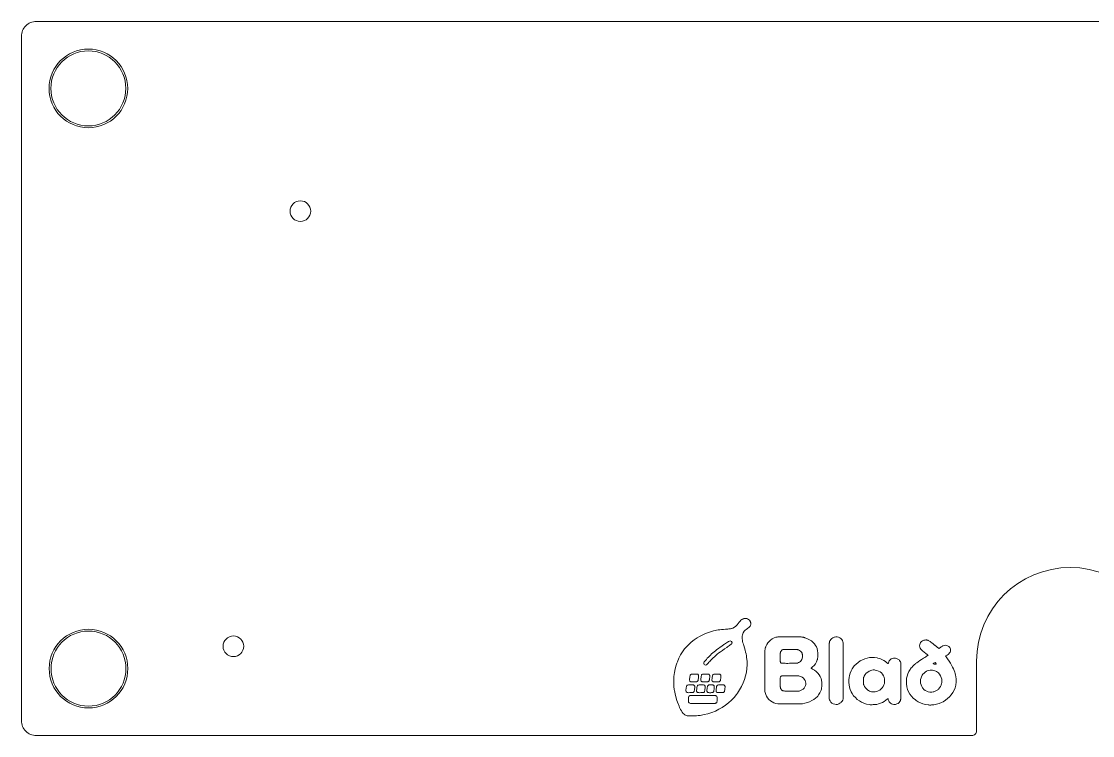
# Model space of a CAD drawing. Header units: millimetres. Extents: x 90 to 318, y -186 to -110.
# Drawn here: x 89.7 to 204, y -185.7 to -109.5 of the extents above; entities that cross this region are included whole.
import ezdxf

# ---------------------------------------------------------------- set-up
doc = ezdxf.new("R2010")
doc.units = ezdxf.units.MM
doc.layers.get('0').update_dxf_attribs({"linetype": 'CONTINUOUS', "lineweight": 20})
doc.layers.add('edge', color=6, linetype='CONTINUOUS', lineweight=20)

msp = doc.modelspace()

# ---------------------------------------------------------------- linework, layer by layer
msp.add_line((160.619782, -180.731423), (160.619782, -180.731423))
for points in [[(167.013291, -173.240964), (167.115252, -173.2603), (167.161744, -173.277595), (167.289374, -173.350628), (167.38905, -173.439513), (167.461213, -173.544665), (167.46566, -173.553494), (167.49336, -173.613927), (167.509158, -173.663738), (167.516165, -173.71715), (167.517488, -173.788297), (167.517477, -173.79007), (167.510928, -173.888472), (167.49055, -173.974336), (167.453328, -174.052104), (167.396211, -174.126169), (167.316208, -174.200965), (167.210273, -174.280905), (167.156567, -174.317586), (167.032327, -174.404929), (166.932725, -174.485489), (166.852367, -174.5642), (166.785769, -174.646065), (166.767941, -174.671548), (166.702823, -174.778942), (166.656091, -174.88462), (166.625817, -174.996162), (166.61013, -175.121177), (166.607088, -175.267245), (166.608181, -175.310473), (166.615584, -175.432692), (166.630508, -175.556111), (166.654164, -175.68654), (166.687728, -175.829911), (166.7324, -175.992083), (166.778089, -176.142917), (166.853542, -176.391671), (166.917095, -176.617502), (166.970277, -176.826879), (167.014653, -177.026296), (167.051733, -177.222194), (167.080878, -177.405537), (167.121455, -177.795776), (167.130108, -178.187232), (167.107192, -178.578687), (167.053021, -178.968941), (166.967934, -179.356809), (166.852259, -179.741067), (166.706342, -180.120512), (166.530515, -180.493939), (166.325096, -180.86014), (166.090413, -181.217947), (165.98861, -181.358169), (165.733065, -181.673706), (165.452957, -181.969401), (165.149942, -182.244304), (164.825806, -182.497449), (164.482152, -182.72791), (164.120731, -182.934692), (163.743225, -183.116848), (163.351327, -183.273438), (162.946739, -183.403454), (162.531135, -183.505985), (162.106235, -183.580049), (162.045164, -183.588213), (161.897208, -183.605009), (161.73904, -183.619005), (161.575643, -183.630052), (161.41198, -183.63803), (161.252981, -183.642835), (161.103592, -183.644319), (160.968826, -183.64239), (160.853554, -183.63689), (160.762776, -183.627707), (160.725823, -183.621205), (160.609371, -183.586743), (160.500688, -183.534634), (160.398188, -183.463051), (160.300194, -183.370054), (160.205149, -183.25376), (160.111378, -183.112279), (160.017279, -182.943689), (159.921208, -182.746115), (159.862252, -182.61358), (159.694175, -182.18569), (159.630225, -181.98538), (159.553238, -181.744188), (159.44071, -181.293972), (159.376779, -180.943754), (159.357849, -180.839892), (159.312144, -180.46024), (159.304489, -180.349134), (159.299191, -180.214391), (159.296249, -180.064434), (159.29565, -179.907749), (159.297105, -179.776278), (159.297354, -179.752781), (159.301408, -179.60797), (159.307787, -179.481764), (159.312856, -179.417108), (159.364864, -179.017852), (159.44525, -178.622599), (159.552809, -178.234263), (159.627245, -178.023241), (159.686341, -177.85576), (159.844652, -177.489954), (160.026493, -177.139789), (160.230726, -176.808132), (160.45611, -176.497911), (160.591855, -176.333788), (160.868319, -176.037796), (161.163058, -175.766905), (161.4784, -175.519278), (161.816628, -175.29302), (162.035807, -175.164368), (162.329295, -175.009598), (162.619392, -174.876022), (162.91482, -174.760212), (163.224276, -174.658763), (163.556453, -174.568242), (163.557396, -174.568018), (163.721374, -174.529382), (163.880906, -174.496535), (164.042068, -174.468657), (164.210938, -174.444875), (164.393552, -174.424356), (164.595994, -174.406227), (164.824317, -174.389675), (164.839762, -174.388669), (164.978246, -174.379354), (165.089831, -174.371035), (165.179876, -174.363103), (165.253748, -174.354892), (165.316878, -174.345785), (165.374595, -174.335105), (165.432305, -174.322251), (165.465893, -174.314017), (165.624132, -174.259904), (165.774182, -174.178271), (165.917704, -174.067909), (166.056327, -173.927522), (166.172614, -173.782274), (166.282003, -173.640011), (166.382353, -173.524097), (166.477278, -173.431099), (166.570357, -173.357639), (166.665219, -173.300263), (166.698219, -173.28397), (166.793004, -173.252945), (166.901923, -173.238573)], [(162.500935, -178.023241), (162.507389, -178.064096), (162.5192, -178.091902), (162.564559, -178.152181), (162.629143, -178.193415), (162.703919, -178.212372), (162.779885, -178.20585), (162.808369, -178.195498), (162.843425, -178.170442), (162.8776, -178.133009), (162.879155, -178.130849), (162.920427, -178.07699), (162.980185, -178.00511), (163.054063, -177.920007), (163.137669, -177.826591), (163.226611, -177.729602), (163.316514, -177.633924), (163.403006, -177.544379), (163.481694, -177.465755), (163.490998, -177.456735), (163.635025, -177.320951), (163.783589, -177.188586), (163.940015, -177.05707), (164.107584, -176.923875), (164.289632, -176.786443), (164.489471, -176.642262), (164.710408, -176.488738), (164.955732, -176.323363), (165.025434, -176.277106), (165.151309, -176.193479), (165.252684, -176.125271), (165.332221, -176.070455), (165.392638, -176.027002), (165.43667, -175.992906), (165.466999, -175.966137), (165.486332, -175.944675), (165.497388, -175.926501), (165.49837, -175.924258), (165.518438, -175.858173), (165.515648, -175.799767), (165.495005, -175.744468), (165.451934, -175.688252), (165.390442, -175.653079), (165.317782, -175.640297), (165.241181, -175.651242), (165.172022, -175.684392), (165.143578, -175.703602), (165.091946, -175.738295), (165.020848, -175.786011), (164.933975, -175.844284), (164.835035, -175.910612), (164.727714, -175.982514), (164.656416, -176.030269), (164.434778, -176.180039), (164.237327, -176.316642), (164.060253, -176.443101), (163.899718, -176.562469), (163.751931, -176.677757), (163.613047, -176.791998), (163.479262, -176.908203), (163.346778, -177.029426), (163.211775, -177.158654), (163.119266, -177.250011), (162.998162, -177.373356), (162.885135, -177.493374), (162.782562, -177.607271), (162.69279, -177.712243), (162.618137, -177.805489), (162.560987, -177.884191), (162.523697, -177.945534), (162.51129, -177.97459)], [(171.227353, -175.19081), (171.423966, -175.191428), (171.649565, -175.192475), (171.722154, -175.192851), (171.953763, -175.19409), (172.155707, -175.195353), (172.330712, -175.196803), (172.481427, -175.19865), (172.610572, -175.201116), (172.720839, -175.204394), (172.814878, -175.20866), (172.895405, -175.214146), (172.965125, -175.221027), (173.0267, -175.229517), (173.082825, -175.239822), (173.136198, -175.25213), (173.189504, -175.26664), (173.245415, -175.283578), (173.30665, -175.303106), (173.337982, -175.313233), (173.570766, -175.402177), (173.787719, -175.512607), (173.986214, -175.64237), (174.163581, -175.789398), (174.317214, -175.951519), (174.444436, -176.126634), (174.518749, -176.260723), (174.599795, -176.462228), (174.656613, -176.680201), (174.688124, -176.908563), (174.693278, -177.141238), (174.68773, -177.234309), (174.678636, -177.335342), (174.669546, -177.413801), (174.658603, -177.479413), (174.644015, -177.541873), (174.623941, -177.610905), (174.60682, -177.664645), (174.523154, -177.875967), (174.41443, -178.068899), (174.278698, -178.246404), (174.114065, -178.411359), (174.109761, -178.415164), (174.053195, -178.465995), (174.006645, -178.509456), (173.974891, -178.540947), (173.962753, -178.555869), (173.962751, -178.555916), (173.975679, -178.567913), (174.011359, -178.590136), (174.063477, -178.61878), (174.094798, -178.634873), (174.310121, -178.759058), (174.503098, -178.903186), (174.672099, -179.065553), (174.815605, -179.244413), (174.932036, -179.438013), (175.01982, -179.644635), (175.027049, -179.66619), (175.060381, -179.779244), (175.084069, -179.888342), (175.099005, -180.001772), (175.106229, -180.127765), (175.106684, -180.274574), (175.105463, -180.33055), (175.097215, -180.499954), (175.080984, -180.646431), (175.055022, -180.778786), (175.017574, -180.905808), (174.966846, -181.036322), (174.961346, -181.049061), (174.905694, -181.160329), (174.832282, -181.282751), (174.747857, -181.406309), (174.659145, -181.520974), (174.59681, -181.591982), (174.433761, -181.744735), (174.244254, -181.885012), (174.032445, -182.010961), (173.802422, -182.120743), (173.558279, -182.212508), (173.30416, -182.284395), (173.044174, -182.334512), (172.91289, -182.350886), (172.866989, -182.35384), (172.792763, -182.356466), (172.693543, -182.358764), (172.572617, -182.360728), (172.433364, -182.362367), (172.279053, -182.363697), (172.113043, -182.364685), (171.938639, -182.365369), (171.759143, -182.365704), (171.577907, -182.365733), (171.398238, -182.365439), (171.22345, -182.364812), (171.056881, -182.363873), (170.901849, -182.362612), (170.761662, -182.361018), (170.639654, -182.35912), (170.539137, -182.356898), (170.463447, -182.354334), (170.415878, -182.351464), (170.408448, -182.350653), (170.188585, -182.306972), (169.980839, -182.235962), (169.787442, -182.139668), (169.610567, -182.020208), (169.452429, -181.879709), (169.315233, -181.720258), (169.201161, -181.54395), (169.112435, -181.352911), (169.05126, -181.149229), (169.030354, -181.033977), (169.027501, -181.001897), (169.024968, -180.948299), (169.022774, -180.872255), (169.020917, -180.772842), (169.019363, -180.649186), (169.01816, -180.50031), (169.017247, -180.325346), (169.016671, -180.123368), (169.016376, -179.893453), (169.016381, -179.861086), (169.016407, -179.634665), (169.016714, -179.346122), (169.017314, -179.026909), (169.01801, -178.746095), (169.01882, -178.433539), (169.019518, -178.15157), (169.020208, -177.898417), (169.020944, -177.672308), (169.021657, -177.504996), (169.021802, -177.471484), (169.022897, -177.294207), (169.024293, -177.138669), (169.026047, -177.003151), (169.028259, -176.885872), (169.031004, -176.785065), (169.034386, -176.698998), (169.038445, -176.625865), (169.043294, -176.563931), (169.048991, -176.511423), (169.055625, -176.466592), (169.063275, -176.427665), (169.072023, -176.39288), (169.081953, -176.360489), (169.093132, -176.328705), (169.105663, -176.295796), (169.119602, -176.259976), (169.132623, -176.225989), (169.221887, -176.03296), (169.338068, -175.852671), (169.477688, -175.688298), (169.637275, -175.543045), (169.813311, -175.420076), (170.002337, -175.322581), (170.195913, -175.255044), (170.24475, -175.242342), (170.291766, -175.231319), (170.339537, -175.221865), (170.390634, -175.213899), (170.447631, -175.20732), (170.513093, -175.201983), (170.589585, -175.197828), (170.679672, -175.194729), (170.785922, -175.192574), (170.910906, -175.191273), (171.057187, -175.190724)], [(176.738363, -175.211746), (176.877466, -175.243852), (177.006507, -175.300349), (177.122007, -175.379006), (177.220396, -175.477484), (177.298152, -175.593571), (177.351777, -175.724918), (177.373989, -175.831791), (177.375844, -175.862649), (177.377569, -175.923623), (177.379148, -176.012769), (177.380616, -176.128017), (177.381947, -176.267366), (177.38316, -176.428826), (177.384226, -176.610379), (177.385185, -176.810021), (177.386009, -177.025737), (177.386709, -177.255511), (177.387276, -177.497346), (177.387733, -177.749212), (177.388062, -178.009119), (177.388278, -178.27505), (177.388364, -178.544999), (177.388325, -178.816958), (177.388165, -179.0889), (177.387883, -179.358825), (177.387495, -179.624735), (177.386979, -179.884598), (177.386349, -180.136425), (177.385612, -180.378204), (177.38475, -180.607912), (177.383778, -180.823538), (177.382696, -181.023083), (177.381495, -181.204541), (177.380185, -181.365897), (177.378759, -181.50513), (177.377216, -181.620246), (177.375577, -181.709226), (177.373824, -181.770069), (177.371952, -181.800749), (177.371791, -181.801926), (177.333368, -181.942874), (177.266034, -182.073231), (177.172887, -182.187192), (177.164216, -182.195592), (177.040006, -182.294128), (176.905456, -182.363945), (176.763728, -182.404163), (176.617942, -182.413897), (176.475785, -182.393367), (176.32045, -182.340379), (176.187803, -182.264558), (176.076803, -182.164997), (175.986281, -182.040763), (175.931311, -181.931001), (175.893718, -181.842404), (175.889465, -178.852401), (175.888916, -178.480527), (175.888409, -178.139566), (175.88796, -177.828152), (175.887627, -177.544829), (175.887449, -177.288244), (175.887465, -177.056949), (175.887707, -176.849555), (175.888213, -176.664655), (175.889012, -176.500851), (175.89016, -176.356715), (175.891675, -176.230871), (175.893629, -176.121885), (175.896026, -176.028357), (175.898913, -175.948891), (175.902329, -175.882074), (175.906324, -175.826498), (175.910931, -175.780756), (175.916185, -175.743458), (175.922121, -175.713154), (175.928775, -175.688499), (175.936197, -175.66805), (175.94441, -175.650394), (175.953476, -175.634164), (175.963401, -175.61789), (175.974261, -175.600209), (175.978062, -175.593817), (176.061816, -175.47809), (176.166397, -175.376912), (176.284855, -175.295674), (176.410235, -175.239838), (176.444059, -175.229895), (176.592704, -175.206347)], [(186.260033, -175.538247), (186.312935, -175.541773), (186.362741, -175.549535), (186.412193, -175.563105), (186.464047, -175.584137), (186.521049, -175.61425), (186.585938, -175.655055), (186.66145, -175.708195), (186.750364, -175.775254), (186.855373, -175.857885), (186.979281, -175.957685), (187.12479, -176.076307), (187.152414, -176.098888), (187.578052, -176.447092), (187.75065, -176.332414), (187.826001, -176.283448), (187.901167, -176.236464), (187.967039, -176.197017), (188.012196, -176.171926), (188.143288, -176.120751), (188.274394, -176.101157), (188.402632, -176.112736), (188.525184, -176.15512), (188.639254, -176.227884), (188.681759, -176.265305), (188.750769, -176.342008), (188.795763, -176.420605), (188.82039, -176.510144), (188.828374, -176.619749), (188.828405, -176.627974), (188.826047, -176.709423), (188.817659, -176.77058), (188.801318, -176.823173), (188.792464, -176.84359), (188.74325, -176.922764), (188.669491, -177.004794), (188.577744, -177.083612), (188.474596, -177.153094), (188.436334, -177.174458), (188.304519, -177.243973), (188.521626, -177.562504), (188.684063, -177.805615), (188.825892, -178.028589), (188.948696, -178.234743), (189.054144, -178.427431), (189.143798, -178.609985), (189.219333, -178.785691), (189.282364, -178.957922), (189.334488, -179.129987), (189.377351, -179.305214), (189.3821, -179.327351), (189.397244, -179.402127), (189.408411, -179.467671), (189.416238, -179.531352), (189.421302, -179.600635), (189.424244, -179.682874), (189.425646, -179.785497), (189.425992, -179.861732), (189.425896, -179.981344), (189.424489, -180.075666), (189.421212, -180.151727), (189.415636, -180.216548), (189.407181, -180.27719), (189.395384, -180.340666), (189.389027, -180.371058), (189.314724, -180.643181), (189.211057, -180.903572), (189.079392, -181.150579), (188.92113, -181.382499), (188.737638, -181.597669), (188.530271, -181.794431), (188.300451, -181.971089), (188.049503, -182.125971), (187.874757, -182.214626), (187.615229, -182.319662), (187.344356, -182.397174), (187.05863, -182.448128), (186.902829, -182.46443), (186.804319, -182.472067), (186.727988, -182.476606), (186.663732, -182.478035), (186.601592, -182.476344), (186.531465, -182.471516), (186.443812, -182.463542), (186.166978, -182.422601), (185.896959, -182.354114), (185.637887, -182.259689), (185.393879, -182.140926), (185.169086, -181.99942), (185.082953, -181.934815), (184.864257, -181.742853), (184.67173, -181.533273), (184.50617, -181.307393), (184.368469, -181.066493), (184.259442, -180.811899), (184.179905, -180.544896), (184.17742, -180.534256), (184.159564, -180.433286), (184.146129, -180.308741), (184.137348, -180.169131), (184.133462, -180.022966), (184.13413, -179.941018), (184.134636, -179.87873), (184.141112, -179.744931), (184.153101, -179.630056), (184.1543, -179.621928), (184.205475, -179.387165), (184.287297, -179.15001), (184.398547, -178.913467), (184.537983, -178.68042), (184.575854, -178.624838), (184.64967, -178.523429), (184.726366, -178.427763), (184.808476, -178.335767), (184.898585, -178.245258), (184.999183, -178.154164), (185.087974, -178.080935), (185.112913, -178.06038), (185.242282, -177.961764), (185.389869, -177.856225), (185.558251, -177.741658), (185.749971, -177.615911), (185.966856, -177.477389), (186.097035, -177.395006), (186.202238, -177.328269), (186.284889, -177.275646), (186.347361, -177.235545), (186.392068, -177.206441), (186.421423, -177.186779), (186.437842, -177.174993), (186.443697, -177.169524), (186.443812, -177.169111), (186.431795, -177.157949), (186.400386, -177.133477), (186.358939, -177.102849), (186.303996, -177.061457), (186.234276, -177.006466), (186.154162, -176.941575), (186.068086, -176.870543), (185.980393, -176.797027), (185.895474, -176.724734), (185.817742, -176.657427), (185.751546, -176.59878), (185.701305, -176.552498), (185.671411, -176.522283), (185.669426, -176.519978), (185.598119, -176.409517), (185.555252, -176.288108), (185.540948, -176.160532), (185.555367, -176.031562), (185.59863, -175.905924), (185.647817, -175.820113), (185.741327, -175.71049), (185.853546, -175.626604), (185.982177, -175.569654), (186.124943, -175.540821), (186.201293, -175.537314)], [(170.664742, -177.504996), (170.665012, -177.634609), (170.667632, -177.738434), (170.673393, -177.819726), (170.683019, -177.881771), (170.697329, -177.927805), (170.717043, -177.961115), (170.742962, -177.98496), (170.775839, -178.002601), (170.816444, -178.017328), (170.824286, -178.019812), (170.848296, -178.022301), (170.901317, -178.024485), (170.98002, -178.026338), (171.081061, -178.027808), (171.20114, -178.028864), (171.336906, -178.029475), (171.485031, -178.02958), (171.642205, -178.02917), (171.649403, -178.029139), (171.831779, -178.028241), (171.984818, -178.027211), (172.111389, -178.025927), (172.214475, -178.024308), (172.297055, -178.022234), (172.362063, -178.019602), (172.41245, -178.016297), (172.451174, -178.012213), (172.481181, -178.007234), (172.505433, -178.001271), (172.517719, -177.997426), (172.617513, -177.953732), (172.718523, -177.891819), (172.811051, -177.818783), (172.88542, -177.74176), (172.908183, -177.710996), (172.95867, -177.628849), (172.993752, -177.553003), (173.015877, -177.47428), (173.027488, -177.383481), (173.031038, -177.271474), (173.031019, -177.250472), (173.029667, -177.160344), (173.025664, -177.093614), (173.01783, -177.041398), (173.005009, -176.99478), (172.992918, -176.961973), (172.927702, -176.839503), (172.837322, -176.733587), (172.726478, -176.648331), (172.599866, -176.587863), (172.547406, -176.571894), (172.518539, -176.565765), (172.482064, -176.560676), (172.434967, -176.556565), (172.37422, -176.553343), (172.296747, -176.550892), (172.199515, -176.549142), (172.079498, -176.548004), (171.933642, -176.547354), (171.758896, -176.54713), (171.732768, -176.547124), (171.535317, -176.547478), (171.368841, -176.548541), (171.231928, -176.550345), (171.123226, -176.552927), (171.041364, -176.55632), (170.98496, -176.560558), (170.952659, -176.56568), (170.951011, -176.566154), (170.880573, -176.600048), (170.809375, -176.655875), (170.747009, -176.724888), (170.70894, -176.785802), (170.698148, -176.808753), (170.689594, -176.831612), (170.682954, -176.858339), (170.677933, -176.892913), (170.674205, -176.939312), (170.671489, -177.001528), (170.669471, -177.083518), (170.667841, -177.189257), (170.666304, -177.322758), (170.666056, -177.346308)], [(180.731937, -177.400224), (180.995784, -177.438984), (181.091974, -177.461165), (181.301348, -177.525878), (181.509531, -177.612005), (181.709437, -177.715729), (181.894, -177.833267), (182.05614, -177.960764), (182.106212, -178.006991), (182.143433, -178.04103), (182.170523, -178.062163), (182.180286, -178.06599), (182.186488, -178.04756), (182.196707, -178.007195), (182.205781, -177.967024), (182.237291, -177.874583), (182.289229, -177.778697), (182.353904, -177.691756), (182.413897, -177.633534), (182.519089, -177.56307), (182.628864, -177.517377), (182.752571, -177.493117), (182.822033, -177.48801), (182.962873, -177.492018), (183.087383, -177.518335), (183.204815, -177.569392), (183.268378, -177.608017), (183.345382, -177.667892), (183.407235, -177.738005), (183.461488, -177.827598), (183.48191, -177.869166), (183.525368, -177.961898), (183.529672, -179.901174), (183.530351, -180.19948), (183.530958, -180.46724), (183.531409, -180.706218), (183.531621, -180.918169), (183.531546, -181.1049), (183.531057, -181.268175), (183.530121, -181.409767), (183.528638, -181.531458), (183.526541, -181.635029), (183.523742, -181.722238), (183.520179, -181.794881), (183.515756, -181.854726), (183.510399, -181.903559), (183.504061, -181.943142), (183.49663, -181.975255), (183.488049, -182.001676), (183.478222, -182.024187), (183.46707, -182.044585), (183.454534, -182.064591), (183.440541, -182.086019), (183.434222, -182.09582), (183.342383, -182.211438), (183.230985, -182.302316), (183.102803, -182.367091), (182.960687, -182.404457), (182.807391, -182.412992), (182.78346, -182.411705), (182.653124, -182.389256), (182.529855, -182.342367), (182.421577, -182.274709), (182.353616, -182.211006), (182.293644, -182.13139), (182.243862, -182.043338), (182.208577, -181.956069), (182.192125, -181.878852), (182.191438, -181.863013), (182.189277, -181.817194), (182.183867, -181.786298), (182.181056, -181.780815), (182.165272, -181.786095), (182.132616, -181.809321), (182.089319, -181.845928), (182.076618, -181.857506), (181.930231, -181.977022), (181.758363, -182.090052), (181.567713, -182.193242), (181.365036, -182.283288), (181.156979, -182.35691), (180.962616, -182.408107), (180.896463, -182.4185), (180.805531, -182.427324), (180.697383, -182.434374), (180.579547, -182.439399), (180.459551, -182.442202), (180.344933, -182.442551), (180.24326, -182.440241), (180.162057, -182.435045), (180.138024, -182.432241), (179.862933, -182.378112), (179.597859, -182.294154), (179.344928, -182.181899), (179.106247, -182.04291), (178.884016, -181.878714), (178.680337, -181.690873), (178.497375, -181.480887), (178.337247, -181.250327), (178.230361, -181.058739), (178.131899, -180.829016), (178.057747, -180.582535), (178.008441, -180.324415), (177.984465, -180.059834), (177.985468, -179.918324), (177.986362, -179.793922), (178.014657, -179.531817), (178.05466, -179.336254), (178.132767, -179.073102), (178.230781, -178.832157), (178.351194, -178.60841), (178.496603, -178.396762), (178.56891, -178.306449), (178.756907, -178.105424), (178.964504, -177.927298), (179.188906, -177.773021), (179.427331, -177.64352), (179.676974, -177.539711), (179.935056, -177.462545), (180.19876, -177.412954), (180.465329, -177.391864)], [(186.970066, -178.080935), (186.98744, -178.085658), (187.028556, -178.093186), (187.085049, -178.10235), (187.148617, -178.111842), (187.210918, -178.120456), (187.263561, -178.126892), (187.297108, -178.129904), (187.31373, -178.128636), (187.317336, -178.119342), (187.305953, -178.097038), (187.277559, -178.056738), (187.256682, -178.028694), (187.179512, -177.925718), (187.071997, -178.000397), (187.023013, -178.03553), (186.9872, -178.063353), (186.970463, -178.079207)], [(160.989149, -179.776278), (160.990556, -179.841801), (161.000595, -179.890274), (161.020116, -179.926539), (161.04999, -179.955542), (161.078119, -179.974511), (161.09976, -179.986111), (161.12444, -179.994627), (161.157283, -180.000489), (161.20352, -180.004209), (161.268305, -180.006242), (161.356809, -180.007081), (161.431004, -180.007202), (161.539581, -180.00686), (161.621033, -180.005484), (161.680498, -180.002651), (161.723213, -179.997904), (161.754329, -179.990828), (161.779037, -179.981), (161.786188, -179.97733), (161.82374, -179.954948), (161.852505, -179.930112), (161.874462, -179.897795), (161.8916, -179.852963), (161.898973, -179.82075), (161.905884, -179.790576), (161.9193, -179.70558), (161.932317, -179.605029), (161.944276, -179.506663), (161.952167, -179.434752), (161.956037, -179.383631), (161.955994, -179.347713), (161.952102, -179.321342), (161.9444, -179.298904), (161.93639, -179.281667), (161.915148, -179.244112), (161.890031, -179.215585), (161.856622, -179.194916), (161.810506, -179.18106), (161.747287, -179.172877), (161.662577, -179.169261), (161.551969, -179.1691), (161.492529, -179.169871), (161.385295, -179.17181), (161.305426, -179.174155), (161.247888, -179.177486), (161.207704, -179.182317), (161.179884, -179.189225), (161.159409, -179.198743), (161.145886, -179.207915), (161.10965, -179.237303), (161.082123, -179.267493), (161.061263, -179.304117), (161.044958, -179.352726), (161.031081, -179.419021), (161.017539, -179.508552), (161.008884, -179.57442), (160.995533, -179.688775)], [(162.193041, -179.82075), (162.200302, -179.87577), (162.216265, -179.916397), (162.241719, -179.947073), (162.277405, -179.972128), (162.295763, -179.982086), (162.335132, -179.993235), (162.399739, -180.001477), (162.482649, -180.00692), (162.576896, -180.009556), (162.675537, -180.009423), (162.771603, -180.006575), (162.858147, -180.001018), (162.928217, -179.992804), (162.974848, -179.98193), (162.981808, -179.97894), (163.021169, -179.955937), (163.051269, -179.929117), (163.07425, -179.893249), (163.092332, -179.843156), (163.098744, -179.814133), (163.107681, -179.773641), (163.122484, -179.679467), (163.129693, -179.62642), (163.140472, -179.53735), (163.14842, -179.455771), (163.153007, -179.388887), (163.153679, -179.343879), (163.152679, -179.333454), (163.129756, -179.28165), (163.085031, -179.231684), (163.028269, -179.192415), (162.977209, -179.173934), (162.942445, -179.170755), (162.882317, -179.168654), (162.803731, -179.167781), (162.713593, -179.168182), (162.657522, -179.169092), (162.533415, -179.172909), (162.437418, -179.180816), (162.365442, -179.196202), (162.313212, -179.222432), (162.276621, -179.262919), (162.25142, -179.321006), (162.233488, -179.400081), (162.218585, -179.503499), (162.215791, -179.525868), (162.201532, -179.650185), (162.193694, -179.747016)], [(163.377041, -179.814133), (163.379813, -179.85116), (163.386771, -179.876925), (163.386854, -179.87715), (163.418928, -179.929705), (163.463728, -179.974414), (163.500345, -179.995839), (163.52953, -180.000327), (163.584377, -180.003494), (163.658154, -180.00539), (163.744219, -180.006085), (163.835914, -180.005616), (163.926535, -180.004083), (164.009409, -180.001508), (164.077894, -179.997969), (164.125279, -179.993543), (164.142005, -179.990059), (164.198305, -179.958352), (164.247214, -179.912757), (164.278712, -179.863342), (164.283696, -179.847335), (164.291825, -179.801093), (164.30168, -179.733764), (164.312241, -179.653904), (164.322486, -179.570097), (164.331363, -179.490903), (164.337847, -179.424848), (164.340881, -179.380541), (164.340978, -179.375021), (164.326935, -179.306204), (164.289316, -179.243859), (164.23545, -179.198526), (164.211215, -179.187612), (164.17083, -179.179762), (164.102763, -179.173661), (164.011593, -179.169571), (163.90193, -179.167801), (163.888398, -179.16776), (163.756136, -179.168888), (163.652239, -179.175167), (163.572744, -179.189874), (163.513782, -179.216328), (163.47139, -179.257831), (163.441636, -179.317715), (163.42063, -179.399276), (163.404399, -179.50584), (163.395268, -179.583666), (163.384622, -179.685549), (163.37859, -179.760655)], [(170.664818, -179.861086), (170.665513, -180.007512), (170.666328, -180.104715), (170.667704, -180.251391), (170.669078, -180.369399), (170.670731, -180.462405), (170.67288, -180.534091), (170.675796, -180.588141), (170.679761, -180.628196), (170.685019, -180.657937), (170.691808, -180.681055), (170.700405, -180.701214), (170.709286, -180.718678), (170.754862, -180.790315), (170.812381, -180.858775), (170.872748, -180.91417), (170.910919, -180.939342), (170.935242, -180.950771), (170.962874, -180.960384), (170.996657, -180.968328), (171.039393, -180.974727), (171.093875, -180.979731), (171.162927, -180.983473), (171.249342, -180.986128), (171.355951, -180.98779), (171.485529, -180.988619), (171.640925, -180.988766), (171.82491, -180.988341), (171.891931, -180.988112), (172.692282, -180.98514), (172.818865, -180.940533), (172.977542, -180.870116), (173.111655, -180.779871), (173.220332, -180.670723), (173.302792, -180.543653), (173.358207, -180.399608), (173.380379, -180.289655), (173.385242, -180.138126), (173.360295, -179.99173), (173.307961, -179.853517), (173.230696, -179.72654), (173.130939, -179.613844), (173.011126, -179.518482), (172.873707, -179.443508), (172.721159, -179.391956), (172.649013, -179.377342), (172.609829, -179.373705), (172.540959, -179.370433), (172.445045, -179.367563), (172.324736, -179.365168), (172.182702, -179.363257), (172.021563, -179.36189), (171.843976, -179.361153), (171.697909, -179.360987), (171.509639, -179.361097), (171.350953, -179.361373), (171.219014, -179.361897), (171.111075, -179.362791), (171.024344, -179.364147), (170.956046, -179.365999), (170.903363, -179.368526), (170.863597, -179.37176), (170.833881, -179.375809), (170.81145, -179.380783), (170.793579, -179.386746), (170.782316, -179.39153), (170.752057, -179.406476), (170.727299, -179.423311), (170.707534, -179.445213), (170.692241, -179.475339), (170.68091, -179.516915), (170.673028, -179.5731), (170.668048, -179.647055), (170.66549, -179.741999)], [(179.53198, -179.918324), (179.532421, -180.021078), (179.533962, -180.098229), (179.537381, -180.15654), (179.543361, -180.202731), (179.55268, -180.243558), (179.566049, -180.285785), (179.574894, -180.310613), (179.654628, -180.483611), (179.763995, -180.646593), (179.90127, -180.797195), (180.013378, -180.894313), (180.085382, -180.94037), (180.179564, -180.985246), (180.285948, -181.024926), (180.394493, -181.055402), (180.439873, -181.064786), (180.524369, -181.078963), (180.590361, -181.08628), (180.650842, -181.087105), (180.71879, -181.08184), (180.779425, -181.074503), (180.964158, -181.03669), (181.132381, -180.972414), (181.288787, -180.879551), (181.388956, -180.800617), (181.53187, -180.657294), (181.645355, -180.500783), (181.729834, -180.330422), (181.779214, -180.173978), (181.796786, -180.064316), (181.803216, -179.935841), (181.799021, -179.799861), (181.784679, -179.667738), (181.760667, -179.550838), (181.750954, -179.518296), (181.678182, -179.346672), (181.579362, -179.19145), (181.457534, -179.054946), (181.31574, -178.939473), (181.157051, -178.84736), (180.984539, -178.780923), (180.801199, -178.742473), (180.720095, -178.73515), (180.579603, -178.735041), (180.449214, -178.752517), (180.318865, -178.789799), (180.178497, -178.849064), (180.16227, -178.856893), (179.994309, -178.955867), (179.849278, -179.077488), (179.728047, -179.220758), (179.631474, -179.384755), (179.581573, -179.504124), (179.563269, -179.55652), (179.55011, -179.600301), (179.541239, -179.642438), (179.535831, -179.689906), (179.533048, -179.749702), (179.532049, -179.828809)], [(185.633489, -179.941018), (185.647362, -180.130765), (185.690123, -180.315403), (185.76148, -180.491319), (185.861147, -180.654932), (185.871992, -180.669625), (185.994598, -180.806666), (186.136491, -180.919388), (186.2942, -181.006499), (186.464287, -181.06673), (186.643397, -181.09879), (186.828053, -181.101384), (186.974037, -181.082077), (187.072077, -181.055437), (187.185004, -181.012537), (187.26666, -180.975217), (187.351696, -180.931464), (187.417087, -180.891547), (187.47345, -180.847941), (187.531425, -180.793164), (187.546563, -180.777727), (187.665295, -180.642091), (187.756555, -180.505631), (187.824416, -180.360393), (187.872945, -180.198351), (187.892485, -180.101656), (187.909333, -179.912629), (187.895058, -179.724277), (187.850804, -179.540509), (187.777606, -179.365373), (187.676532, -179.202758), (187.633078, -179.147499), (187.545788, -179.053196), (187.45323, -178.975831), (187.34478, -178.907156), (187.276486, -178.871134), (187.154732, -178.816391), (187.040777, -178.780353), (186.919837, -178.759082), (186.831873, -178.75136), (186.673941, -178.75348), (186.518672, -178.781072), (186.359602, -178.835586), (186.265972, -178.878662), (186.136381, -178.957774), (186.011208, -179.061131), (185.898369, -179.180866), (185.80569, -179.309093), (185.768021, -179.376686), (185.693521, -179.560398), (185.648774, -179.7497)], [(160.604168, -180.943754), (160.610831, -181.017744), (160.630883, -181.073388), (160.667176, -181.113027), (160.722519, -181.13902), (160.799771, -181.153678), (160.901718, -181.159365), (161.031192, -181.158374), (161.132451, -181.155233), (161.229821, -181.150953), (161.300412, -181.145616), (161.349816, -181.138471), (161.383579, -181.12874), (161.403056, -181.118632), (161.433902, -181.095152), (161.457729, -181.06719), (161.476336, -181.029527), (161.491524, -180.976936), (161.495263, -180.956795), (161.50505, -180.90424), (161.51871, -180.80624), (161.523564, -180.767185), (161.536361, -180.654067), (161.542876, -180.567702), (161.542523, -180.502912), (161.534644, -180.454623), (161.51862, -180.417712), (161.493833, -180.387057), (161.474938, -180.369917), (161.45779, -180.356324), (161.440014, -180.346284), (161.416707, -180.339286), (161.382952, -180.334754), (161.333793, -180.33218), (161.264352, -180.331026), (161.169666, -180.330701), (161.118269, -180.330691), (160.985322, -180.33151), (160.880863, -180.335961), (160.800919, -180.347166), (160.7417, -180.368281), (160.699259, -180.402395), (160.669728, -180.452642), (160.649233, -180.52216), (160.633885, -180.614045), (160.619782, -180.731423), (160.608119, -180.849098)], [(161.738061, -180.956795), (161.742456, -181.008236), (161.753601, -181.047124), (161.77171, -181.07829), (161.782637, -181.091568), (161.807499, -181.116137), (161.835266, -181.134386), (161.870792, -181.147082), (161.918957, -181.155052), (161.984562, -181.159028), (162.072495, -181.159816), (162.187607, -181.158203), (162.195137, -181.15805), (162.29967, -181.155312), (162.377119, -181.151563), (162.432639, -181.146223), (162.471512, -181.138751), (162.498951, -181.128605), (162.505406, -181.125141), (162.542687, -181.097921), (162.571512, -181.061418), (162.593935, -181.010416), (162.612045, -180.939607), (162.612459, -180.937174), (162.627913, -180.843757), (162.633855, -180.798826), (162.647172, -180.688074), (162.655249, -180.603923), (162.658069, -180.5411), (162.655688, -180.494314), (162.648102, -180.458283), (162.635411, -180.427818), (162.617134, -180.39558), (162.59701, -180.371397), (162.570444, -180.35409), (162.532729, -180.342504), (162.47923, -180.335536), (162.405282, -180.332009), (162.306211, -180.330797), (162.239625, -180.330691), (162.11029, -180.331621), (162.009244, -180.336287), (161.932506, -180.347621), (161.876065, -180.368583), (161.835898, -180.402074), (161.80801, -180.451041), (161.788357, -180.518426), (161.772944, -180.607144), (161.763123, -180.679066), (161.74862, -180.797027), (161.740189, -180.88799)], [(162.843372, -180.937174), (162.844895, -181.000625), (162.853817, -181.046773), (162.870849, -181.08044), (162.89664, -181.106474), (162.913069, -181.118194), (162.946443, -181.136259), (162.986136, -181.148854), (163.038094, -181.156679), (163.108227, -181.160532), (163.202478, -181.161166), (163.244742, -181.160731), (163.331384, -181.158831), (163.392186, -181.155199), (163.433685, -181.148948), (163.462375, -181.139146), (163.481432, -181.127387), (163.51904, -181.095878), (163.546796, -181.061874), (163.567237, -181.018963), (163.578054, -180.978666), (163.582866, -180.960776), (163.596159, -180.880898), (163.604895, -180.813054), (163.617988, -180.698298), (163.62577, -180.610359), (163.628238, -180.544144), (163.625462, -180.494541), (163.617376, -180.456505), (163.605171, -180.427111), (163.582756, -180.391994), (163.553828, -180.36636), (163.513414, -180.348824), (163.456414, -180.337964), (163.37779, -180.332368), (163.272505, -180.330646), (163.259175, -180.330629), (163.032586, -180.330629), (162.974813, -180.381355), (162.936834, -180.417711), (162.908632, -180.450029), (162.902236, -180.459708), (162.895438, -180.484812), (162.886373, -180.535815), (162.876025, -180.606429), (162.865375, -180.69041), (162.859816, -180.738864), (162.848565, -180.851539)], [(163.820997, -180.978666), (163.827037, -181.022385), (163.839812, -181.056141), (163.859788, -181.085453), (163.869324, -181.096489), (163.888967, -181.115526), (163.912172, -181.129803), (163.943621, -181.140019), (163.988041, -181.146876), (164.050128, -181.151046), (164.13463, -181.153224), (164.246236, -181.154137), (164.260261, -181.154194), (164.36991, -181.154142), (164.45235, -181.152896), (164.512764, -181.150059), (164.55628, -181.145238), (164.58801, -181.138038), (164.613143, -181.12806), (164.615432, -181.12691), (164.65571, -181.101328), (164.686559, -181.067177), (164.710212, -181.01927), (164.728826, -180.952318), (164.744607, -180.861106), (164.752759, -180.799659), (164.766111, -180.688249), (164.774503, -180.603715), (164.777433, -180.540893), (164.774421, -180.494608), (164.764978, -180.45972), (164.748594, -180.431079), (164.72479, -180.403492), (164.713956, -180.392468), (164.650272, -180.328767), (164.319092, -180.333742), (164.207666, -180.335526), (164.123878, -180.33743), (164.063089, -180.34), (164.020638, -180.343839), (163.991824, -180.349504), (163.971981, -180.357551), (163.956451, -180.36856), (163.944774, -180.379129), (163.917933, -180.406166), (163.897566, -180.433628), (163.881996, -180.467101), (163.869553, -180.512216), (163.858535, -180.574527), (163.847277, -180.659672), (163.838714, -180.732668), (163.827293, -180.839301), (163.821236, -180.919458)], [(160.867218, -181.98538), (160.87338, -182.088097), (160.888183, -182.165899), (160.913549, -182.222371), (160.951478, -182.261029), (161.003858, -182.285433), (161.07271, -182.299126), (161.115452, -182.303174), (161.149602, -182.304483), (161.213329, -182.305713), (161.303876, -182.306846), (161.418453, -182.307908), (161.554307, -182.30886), (161.708685, -182.309682), (161.878832, -182.310339), (162.061956, -182.310858), (162.255314, -182.311187), (162.456136, -182.311315), (162.481719, -182.311319), (162.713101, -182.311286), (162.914368, -182.31117), (163.087755, -182.310897), (163.235471, -182.310425), (163.359734, -182.309722), (163.462787, -182.308713), (163.546831, -182.307338), (163.614117, -182.305596), (163.66683, -182.303373), (163.707225, -182.300671), (163.737531, -182.297398), (163.759947, -182.293518), (163.776692, -182.288993), (163.790018, -182.283742), (163.795752, -182.281012), (163.841284, -182.2557), (163.875211, -182.22793), (163.899324, -182.192655), (163.915447, -182.144778), (163.925332, -182.079195), (163.930808, -181.990832), (163.933401, -181.890917), (163.934329, -181.778337), (163.931541, -181.692791), (163.923636, -181.629122), (163.909034, -181.582125), (163.886291, -181.546562), (163.853887, -181.517258), (163.819823, -181.494702), (163.809742, -181.489002), (163.798011, -181.484022), (163.782534, -181.479702), (163.761129, -181.475997), (163.73176, -181.472878), (163.692275, -181.47028), (163.640555, -181.468154), (163.574493, -181.466468), (163.491954, -181.465158), (163.390819, -181.464167), (163.269009, -181.46347), (163.124357, -181.463009), (162.954756, -181.462728), (162.758128, -181.462583), (162.532326, -181.462539), (162.408956, -181.462534), (162.166901, -181.462555), (161.95508, -181.462689), (161.77136, -181.462955), (161.613637, -181.46341), (161.479843, -181.464089), (161.36784, -181.465038), (161.275493, -181.466295), (161.200714, -181.4679), (161.141403, -181.469918), (161.095417, -181.472343), (161.060696, -181.475262), (161.035095, -181.478696), (161.016501, -181.482703), (161.002814, -181.487307), (160.995323, -181.490758), (160.952176, -181.51544), (160.920377, -181.542521), (160.898105, -181.577346), (160.88346, -181.625197), (160.874591, -181.691341), (160.869668, -181.781086), (160.867674, -181.854213)]]:
    msp.add_lwpolyline(points, close=True)
for centre, radius in [((96.8375, -116.68125), 4.2), ((96.8375, -116.68125), 4), ((96.850995, -178.59375), 4.2), ((96.850995, -178.59375), 4)]:
    msp.add_circle(centre, radius)
at = {"layer": 'edge'}
msp.add_lwpolyline([(318.29375, -111.124999, 0.4142448549), (316.70625, -109.5375), (91.28125, -109.5375, 0.4142265872), (89.69375, -111.124999), (89.69375, -184.149999, 0.414244225), (91.28125, -185.737498), (191.112499, -185.737498, 0.4142148284), (191.612498, -185.237499), (191.612499, -177.799999, -0.9999998506), (211.6125, -177.799999), (211.612499, -185.237498, 0.41421), (212.112499, -185.737498), (316.70625, -185.737498, 0.4142272171), (318.29375, -184.149999), (318.29375, -157.106249, 0.414272), (317.79375, -156.606249), (311.993749, -156.606249, -0.4141528283), (311.49375, -156.10625), (311.49375, -147.10625, -0.4141560001), (311.99375, -146.60625), (317.79375, -146.606249, 0.414156), (318.29375, -146.106249)], format="xyb", close=True, dxfattribs=at)
for centre in [(119.459375, -129.778125), (112.315625, -176.2125)]:
    msp.add_circle(centre, 1.1, dxfattribs=at)

doc.saveas('drawing.dxf')
